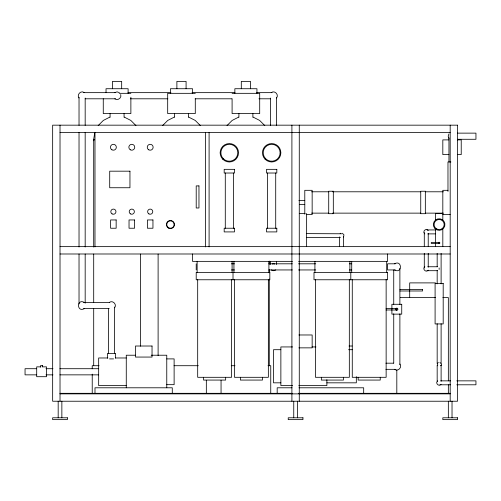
<?xml version="1.0" encoding="UTF-8"?>
<svg xmlns="http://www.w3.org/2000/svg" width="501" height="501" viewBox="0 0 501 501"><rect width="100%" height="100%" fill="white"/><g stroke="black" fill="none" stroke-linecap="round" stroke-linejoin="round"><path stroke-width="0.75" d="M94.727 132.84L93.7 139.341L93.7 247.062M441.481 365.179L441.481 363.663M114.66 307.789C117.265 304.483 112.593 299.811 109.293 302.422M276.615 97.977C279.22 94.676 274.548 90.005 271.248 92.616M343.592 237.042L343.943 234.831L342.358 233.253M448.915 133.955L448.182 136.209L448.915 138.47M98.158 125.601L103.331 120.428L109.851 117.109M162.575 125.601L167.747 120.428L174.26 117.109M226.991 125.601L232.163 120.428L238.676 117.109M424.81 266.726C421.804 268.843 426.132 273.177 428.249 270.164M437.692 380.835C434.686 382.952 439.02 387.279 441.13 384.273M422.5 289.572L422.581 290.987L399.936 290.987M114.81 92.616L117.071 91.877L119.326 92.616M84.362 308.635C76.578 312.856 76.578 298.201 84.362 302.422M340.154 233.604L340.837 233.253M275.763 269.989L273.502 270.722L271.248 269.989M394.556 263.77C402.341 259.556 402.341 274.204 394.556 269.989M83.654 92.647L115.518 92.647M127.999 92.647L170.941 92.647M192.027 92.647L234.969 92.647M256.637 92.647L271.974 92.647M119.213 93.33L130.874 93.33M195.29 93.33L167.685 93.33L167.685 113.577L195.29 113.577L195.29 98.778M232.095 93.33L259.7 93.33L259.7 113.577L232.095 113.577L232.095 98.778M85.214 98.797L115.518 98.797M130.341 98.797L167.822 98.797M195.146 98.797L231.844 98.797M258.936 98.797L270.44 98.797M60.02 132.527L450.186 132.527M457.426 133.134L475.95 133.134L475.95 139.284L457.426 139.284M94.495 139.341L93.7 139.341L93.925 140.781M448.959 139.892L442.821 139.892L442.821 154.615L448.959 154.615M457.394 139.892L461.227 139.892L461.227 154.615L457.394 154.615M450.919 161.973L447.975 161.973L447.975 191.426M447.975 190.317L442.821 190.317L442.821 220.44M311.591 191.789L328.75 191.789M332.645 191.789L420.771 191.789M425.449 191.789L443.385 191.789M298.903 200.494L304.79 200.494M299.642 204.433L304.79 204.433M311.591 213.138L328.75 213.138M332.645 213.138L420.771 213.138M425.449 213.138L443.385 213.138M299.272 213.507L305.159 213.507M442.821 213.507L435.463 213.507L435.463 220.44M306.261 214.61L312.154 214.61L312.154 190.317L304.79 190.317L304.79 214.196M442.821 214.61L450.186 214.61M427.015 229.94L435.35 229.94M306.731 233.623L341.601 233.773M427.773 233.879L435.35 233.879M306.731 237.562L340.047 237.562M60.02 246.636L450.186 246.636M60.02 253.994L450.186 253.994M292.409 261.359L192.528 261.359L192.528 253.994M298.652 261.359L387.611 261.359L387.611 253.994M231.362 263.808L234.487 263.808M268.862 263.808L292.302 263.808M298.552 263.808L315.736 263.808M349.329 263.808L351.671 263.808M395.276 263.808L387.611 263.808L387.611 269.951L395.276 269.951M427.773 266.751L437.623 266.751M231.362 269.951L234.487 269.951M268.862 269.951L292.302 269.951M298.552 269.951L315.736 269.951M349.329 269.951L351.671 269.951M427.015 270.69L437.623 270.69M435.463 282.89L409.693 282.89L409.693 297.613M399.936 289.515L422.581 289.515M400.261 297.613L435.463 297.613M442.846 297.613L448.345 297.613L448.345 380.866M83.654 302.454L109.224 302.454M386.058 308.441L396.811 308.441L396.811 309.975L386.058 309.975M83.654 308.603L109.224 308.603M298.915 334.975L312.154 334.975L312.154 347.857L298.915 347.857M349.015 346.016L352.14 346.016M292.565 346.936L280.867 346.936L280.867 385.588L292.565 385.588M312.06 346.936L315.962 346.936M280.867 349.698L273.502 349.698L273.502 382.827L280.867 382.827M348.577 349.698L352.447 349.698M135.614 355.222L126.271 355.222L126.271 387.78M151.189 355.222L166.764 355.222L166.764 387.78M107.865 357.977L98.666 357.977L98.666 385.588L126.271 385.588M115.537 357.977L126.271 357.977M109.525 358.898L113.577 358.898M166.764 358.898L174.123 358.898L174.123 384.668L166.764 384.668M385.914 363.187L393.698 363.187M437.323 364.421L437.749 364.421M42.691 365.636L40.537 365.636L40.537 367.17M99.06 365.711L92.228 365.711L92.228 368.78M174.029 365.711L198.321 365.711M231.268 365.711L234.975 365.711M268.035 365.711L270.747 365.711L270.747 393.316M40.481 366.864L36.698 366.864L36.698 376.702L46.53 376.702L46.53 366.864L41.99 366.864M36.673 368.711L25.05 368.711L25.05 374.854L36.673 374.854M45.973 368.711L52.949 368.711M59.92 368.711L98.666 368.711M385.914 369.337L395.258 369.337M45.973 374.854L52.949 374.854M59.92 374.854L98.666 374.854M440.673 380.854L450.643 380.854M456.78 380.854L475.95 380.854L475.95 384.793L456.78 384.793M326.877 382.827L356.324 382.827L356.324 376.664M439.909 384.793L450.643 384.793M298.803 385.588L326.877 385.588L326.877 379.745M291.989 387.793L277.185 387.793L277.185 393.316M299.003 387.793L363.682 387.793L363.682 393.316M60.02 393.316L292.24 393.316M298.496 393.316L450.186 393.316M60.02 393.867L450.186 393.867M253.124 117.109L259.637 120.428L264.81 125.601M188.708 117.109L195.221 120.428L200.394 125.601M114.81 98.829C117.622 101.033 121.956 97.889 120.722 94.532M84.362 92.616C81.062 90.005 76.39 94.676 78.995 97.977M124.292 117.109L130.811 120.428L135.978 125.601M394.556 369.369C397.857 371.974 402.528 367.308 399.923 364.002M428.249 230.466C426.132 227.454 421.804 231.788 424.81 233.904M339.609 237.042L340.154 237.587M452.027 401.232L452.027 417.79M450.186 125.169L450.186 401.232M448.952 137.769L448.952 161.936M448.345 384.755L448.345 393.316M448.345 401.232L448.345 417.79M442.821 228.913L442.821 246.636M441.112 253.387L441.112 283.879M441.112 323.759L441.112 362.856M441.112 365.185L441.112 381.292M439.139 267.966L439.139 269.475M437.173 253.387L437.173 266.682M437.173 270.59L437.173 283.879M437.173 323.759L437.173 363.638M437.173 365.185L437.173 381.292M435.463 228.913L435.463 246.636M428.23 233.447L428.23 246.479M428.23 253.381L428.23 267.183M424.291 232.677L424.291 246.479M424.291 253.381L424.291 267.954M399.886 268.442L399.886 304.439M399.886 313.833L399.886 364.697M396.811 369.976L396.811 393.316M393.736 270.008L393.736 304.439M393.736 313.833L393.736 363.131M386.691 261.359L386.691 272.4M386.139 279.395L386.139 377.303L352.272 377.303L352.272 279.395M380.246 377.303L380.246 380.065L358.165 380.065L358.165 377.303M351.721 261.359L351.721 272.4M350.8 272.4L350.8 279.765M349.88 261.359L349.88 272.4M349.329 279.395L349.329 377.303L315.467 377.303L315.467 279.395M343.567 236.372L343.567 246.479M343.442 377.303L343.442 380.065L321.354 380.065L321.354 377.303M339.628 237.148L339.628 246.479M314.916 261.359L314.916 272.4M306.631 213.507L306.631 246.636M299.272 125.169L299.272 401.232M297.431 401.232L297.431 417.79M293.749 401.232L293.749 417.79M291.908 125.169L291.908 401.232M276.577 97.282L276.577 125.419M276.577 261.409L276.577 264.534M275.713 173.02L275.713 228.231M270.434 98.064L270.434 125.419M270.434 261.409L270.434 264.534M269.275 261.109L269.275 264.234M269.275 269.695L269.275 272.82M269.275 279.063L269.275 365.711M268.905 261.359L268.905 272.4M268.354 279.395L268.354 377.303L234.487 377.303L234.487 279.395M267.615 173.02L267.615 228.231M262.461 377.303L262.461 380.065L240.38 380.065L240.38 377.303M256.944 93.33L256.944 88.727L234.856 88.727L234.856 93.33M252.892 113.577L252.892 117.253M250.5 88.727L250.5 81.369L241.3 81.369L241.3 88.727M238.908 113.577L238.908 117.253M233.936 261.359L233.936 272.4M233.385 173.02L233.385 228.231M233.015 272.4L233.015 279.765M232.095 261.359L232.095 272.4M231.543 279.395L231.543 377.303L197.682 377.303L197.682 279.395M225.657 377.303L225.657 380.065L203.569 380.065L203.569 377.303M225.287 173.02L225.287 228.231M221.054 380.278L221.054 393.316M209.092 132.527L209.092 246.918M206.331 380.278L206.331 393.316M205.41 132.527L205.41 246.918M197.131 261.359L197.131 272.4M196.21 263.808L196.21 269.951M192.528 93.33L192.528 88.727L170.44 88.727L170.44 93.33M188.476 113.577L188.476 117.253M186.084 88.727L186.084 81.369L176.884 81.369L176.884 88.727M174.492 113.577L174.492 117.253M172.281 393.316L172.281 387.793L94.983 387.793L94.983 393.316M158.109 254.088L158.109 355.56M140.443 254.088L140.443 346.197M130.874 97.225L130.874 113.577L103.269 113.577L103.269 98.778M128.112 93.33L128.112 88.727L106.03 88.727L106.03 92.56M124.066 113.577L124.066 117.253M121.674 88.727L121.674 81.369L112.468 81.369L112.468 88.727M115.599 358.209L115.599 353.38L107.502 353.38L107.502 358.209M114.623 307.069L114.623 353.38M110.076 113.577L110.076 117.253M108.473 308.616L108.473 353.38M94.983 132.527L94.983 246.918M93.7 254.088L93.7 302.485M93.7 308.729L93.7 365.711M92.228 374.147L92.228 393.316M85.176 98.064L85.176 125.363M85.176 132.377L85.176 247.031M85.176 254.051L85.176 303.186M79.026 97.282L79.026 125.363M79.026 132.377L79.026 247.031M79.026 254.051L79.026 303.969M61.861 401.232L61.861 417.79M60.02 125.169L60.02 401.232M58.179 401.232L58.179 417.79M42.385 365.636L42.385 366.557M440.961 365.173A1.966 1.966 0 0 1 440.536 365.811M437.749 365.811A1.966 1.966 0 0 1 437.323 365.173M437.323 363.67A1.966 1.966 0 0 1 438.388 362.605M439.897 362.605A1.966 1.966 0 0 1 440.961 363.67M272.331 264.04A3.075 3.075 0 0 1 274.68 264.04M457.545 125.169L52.655 125.169L52.655 401.232L457.545 401.232L457.545 125.169M234.487 169.338L224.185 169.338L224.185 173.02L234.487 173.02L234.487 169.338M276.815 169.338L266.513 169.338L266.513 173.02L276.815 173.02L276.815 169.338M129.953 171.179L109.706 171.179L109.706 187.743L129.953 187.743L129.953 171.179M198.966 185.902L196.21 185.902L196.21 207.984L198.966 207.984L198.966 185.902M333.315 191.238L328.719 191.238L328.719 213.689L333.315 213.689L333.315 191.238M425.336 191.238L420.74 191.238L420.74 213.689L425.336 213.689L425.336 191.238M116.151 219.952L110.627 219.952L110.627 228.231L116.151 228.231L116.151 219.952M134.556 219.952L129.033 219.952L129.033 228.231L134.556 228.231L134.556 219.952M152.955 219.952L147.438 219.952L147.438 228.231L152.955 228.231L152.955 219.952M234.487 228.231L224.185 228.231L224.185 231.913L234.487 231.913L234.487 228.231M276.815 228.231L266.513 228.231L266.513 231.913L276.815 231.913L276.815 228.231M439.139 242.459L431.267 242.459L431.267 243.448L439.139 243.448L439.139 242.459M269.826 272.4L196.21 272.4L196.21 279.765L269.826 279.765L269.826 272.4M387.611 272.4L313.995 272.4L313.995 279.765L387.611 279.765L387.611 272.4M443.191 283.441L435.093 283.441L435.093 323.934L443.191 323.934L443.191 283.441M401.733 304.289L391.895 304.289L391.895 314.127L401.733 314.127L401.733 304.289M152.041 346.016L135.477 346.016L135.477 357.063L152.041 357.063L152.041 346.016M67.378 417.79L52.655 417.79L52.655 419.631L67.378 419.631L67.378 417.79M302.955 417.79L288.225 417.79L288.225 419.631L302.955 419.631L302.955 417.79M457.545 417.79L442.821 417.79L442.821 419.631L457.545 419.631L457.545 417.79M438.544 243.298A0.689 0.689 0 0 0 439.74 243.298A0.689 0.689 0 0 0 439.139 242.265A0.689 0.689 0 0 0 438.544 243.298M436.609 228.932A5.06 5.06 0 0 0 444.205 224.548A5.06 5.06 0 0 0 436.609 220.164A5.06 5.06 0 0 0 436.609 228.932M435.043 228.65A5.799 5.799 0 0 0 444.744 226.051A5.799 5.799 0 0 0 437.642 218.95A5.799 5.799 0 0 0 435.043 228.65M396.272 310.138A1.077 1.077 0 0 0 397.888 309.211A1.077 1.077 0 0 0 396.272 308.278A1.077 1.077 0 0 0 396.272 310.138M265.68 158.761A8.467 8.467 0 0 0 279.84 154.966A8.467 8.467 0 0 0 269.475 144.595A8.467 8.467 0 0 0 265.68 158.761M265.161 159.28A9.2 9.2 0 0 0 280.554 155.153A9.2 9.2 0 0 0 269.281 143.887A9.2 9.2 0 0 0 265.161 159.28M223.352 158.761A8.467 8.467 0 0 0 237.512 154.966A8.467 8.467 0 0 0 227.147 144.595A8.467 8.467 0 0 0 223.352 158.761M222.826 159.28A9.2 9.2 0 0 0 238.225 155.153A9.2 9.2 0 0 0 226.953 143.887A9.2 9.2 0 0 0 222.826 159.28M167.841 227.153A3.682 3.682 0 0 0 173.997 225.5A3.682 3.682 0 0 0 169.488 220.997A3.682 3.682 0 0 0 167.841 227.153M168.417 228.055A4.052 4.052 0 0 0 174.492 224.548A4.052 4.052 0 0 0 168.417 221.041A4.052 4.052 0 0 0 168.417 228.055M148.91 213.896A2.574 2.574 0 0 0 152.774 211.666A2.574 2.574 0 0 0 148.91 209.437A2.574 2.574 0 0 0 148.91 213.896M130.504 213.896A2.574 2.574 0 0 0 134.368 211.666A2.574 2.574 0 0 0 130.504 209.437A2.574 2.574 0 0 0 130.504 213.896M112.099 213.896A2.574 2.574 0 0 0 115.969 211.666A2.574 2.574 0 0 0 112.099 209.437A2.574 2.574 0 0 0 112.099 213.896M148.728 149.805A2.943 2.943 0 0 0 153.143 147.25A2.943 2.943 0 0 0 148.728 144.701A2.943 2.943 0 0 0 148.728 149.805M130.323 149.805A2.943 2.943 0 0 0 134.738 147.25A2.943 2.943 0 0 0 130.323 144.701A2.943 2.943 0 0 0 130.323 149.805M111.917 149.805A2.943 2.943 0 0 0 116.332 147.25A2.943 2.943 0 0 0 111.917 144.701A2.943 2.943 0 0 0 111.917 149.805"/></g></svg>
